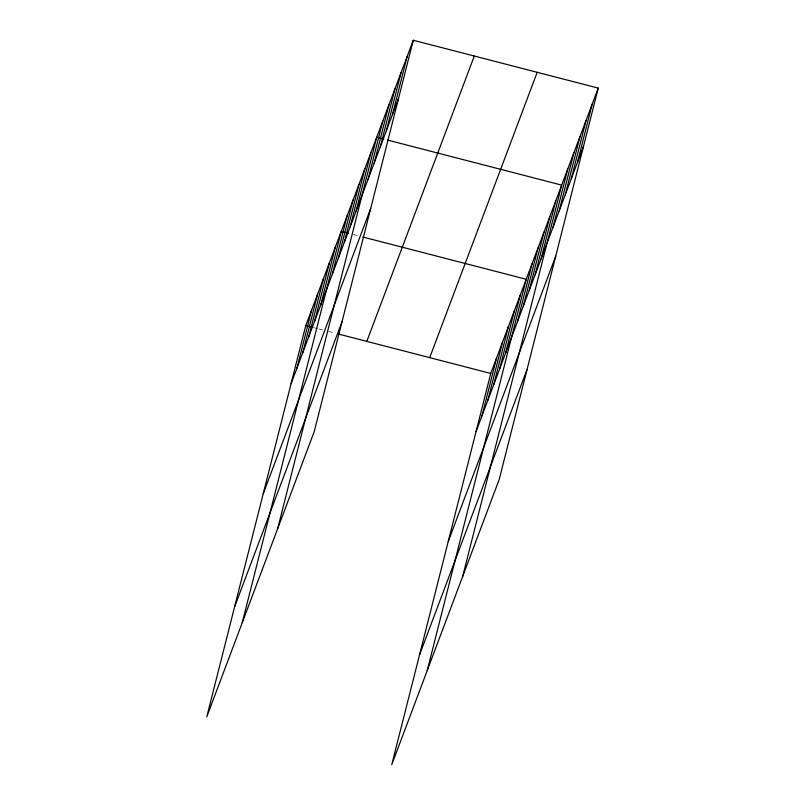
<?xml version="1.0" encoding="UTF-8"?>
<svg xmlns="http://www.w3.org/2000/svg" width="805" height="805" viewBox="0 0 805 805"><rect width="100%" height="100%" fill="white"/><g stroke="black" fill="none" stroke-linecap="round" stroke-linejoin="round"><path stroke-width="0.6" stroke-dasharray="4.03 3.02" d="M353.214 234.517L358.004 235.754M314.151 327.756L317.744 328.682M318.941 328.993L322.533 329.919M328.51 331.469L334.498 333.018"/><path stroke-width="1.21" d="M413.267 40.25L305.769 325.582L206.754 716.903L314.242 431.561L413.267 40.25L598.246 88.097L499.231 479.418L391.733 764.75L490.758 373.44L598.246 88.097M296.965 368.076L311.686 309.895M302.871 352.389L317.593 294.197M308.788 336.691L323.509 278.5M314.695 320.994L329.416 262.812M320.611 305.306L335.333 247.115M242.225 622.738L341.24 231.427L348.424 233.279M332.435 273.921L347.156 215.73M338.342 258.224L353.063 200.032M344.258 242.526L358.98 184.345M350.165 226.839L364.886 168.648M356.082 211.141L370.803 152.96M277.695 528.583L376.72 137.263L383.894 139.124M368.086 179.284L382.808 121.092M374.174 163.113L388.896 104.922M380.262 146.943L394.993 88.761M386.36 130.772L401.081 72.591M392.448 114.602L407.169 56.42M481.943 415.933L496.665 357.742M487.86 400.236L502.582 342.045M493.767 384.538L508.488 326.357M499.684 368.851L514.405 310.66M505.59 353.154L520.312 294.972M427.214 670.585L526.229 279.275L362.793 237.002M517.414 321.769L532.135 263.577M523.331 306.071L538.052 247.89M529.237 290.384L543.959 232.192M535.154 274.686L549.875 216.505M541.061 258.999L555.792 200.807M462.684 576.43L561.699 185.11L387.487 140.05M553.065 227.131L567.787 168.949M559.163 210.96L573.885 152.779M565.251 194.79L579.972 136.608M571.339 178.63L586.06 120.438M577.437 162.459L592.158 104.268M291.048 383.774L398.535 98.441M263.235 493.707L370.723 208.364M234.567 606.97L342.065 321.628M366.818 341.37L474.306 56.038M429.709 357.641L537.197 72.309M476.037 431.621L583.524 146.289M448.214 541.554L555.702 256.221M419.556 654.817L527.044 369.485M305.769 325.582L312.954 327.444M338.09 333.944L490.758 373.44"/></g></svg>
